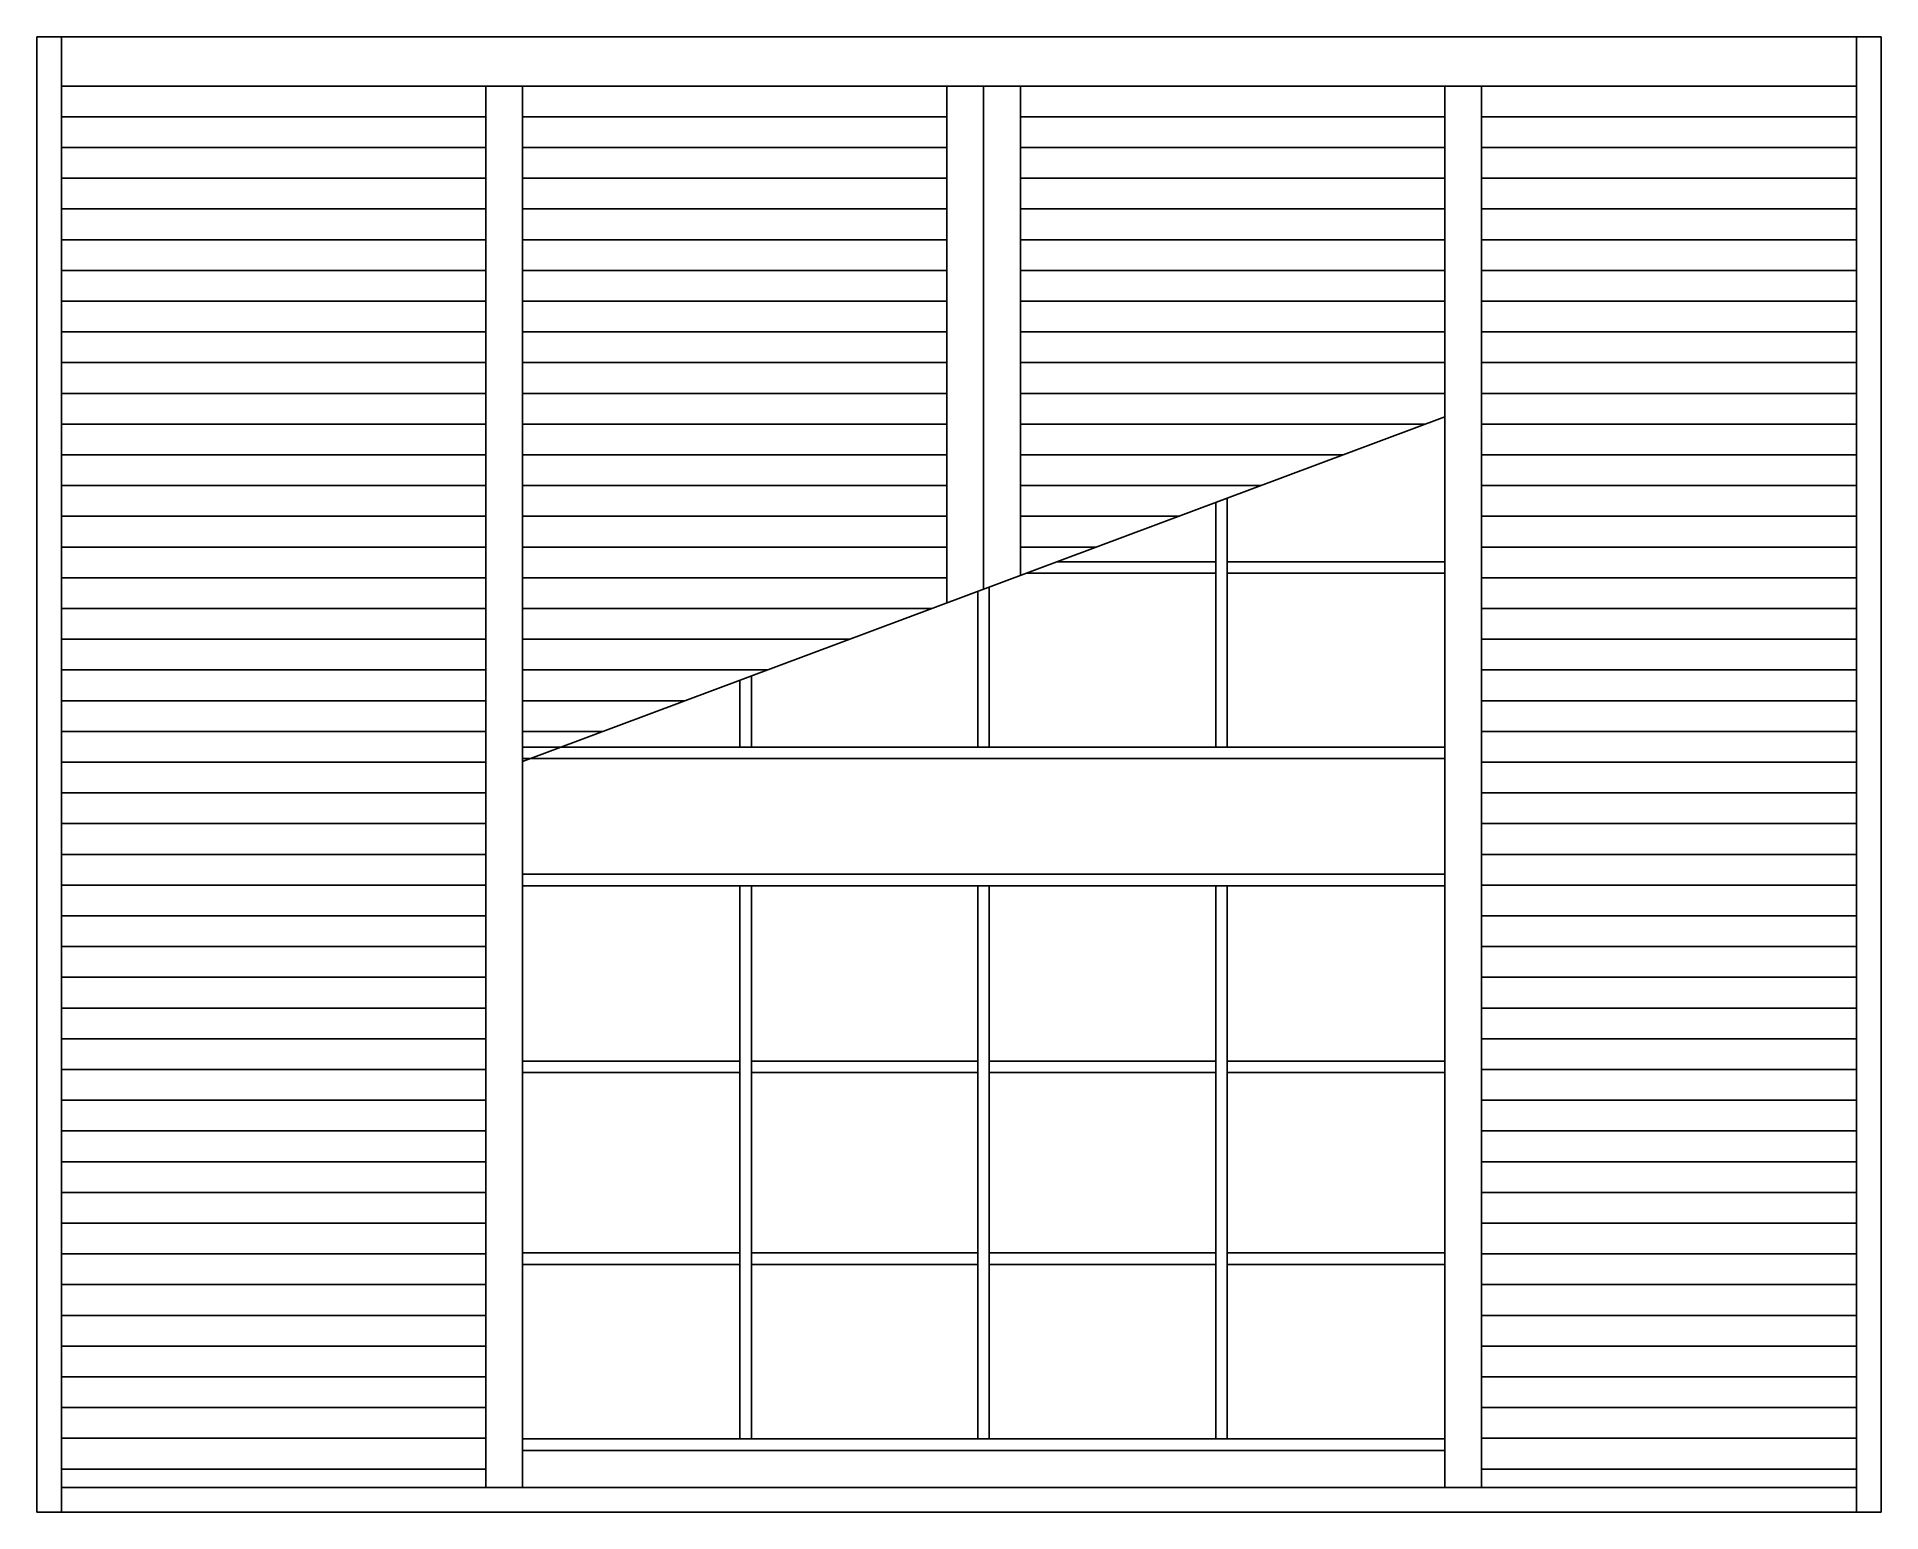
# Model space of a CAD drawing. Header units: millimetres. Extents: x 448.82 to 450.32, y 1312.44 to 1313.64.
import ezdxf

# ---------------------------------------------------------------- set-up
doc = ezdxf.new("R2010")
doc.units = ezdxf.units.MM
doc.header["$LTSCALE"] = 0.5
doc.layers.add('Gravia_Venezianas', color=1, linetype='Continuous')
doc.layers.add('Ltype_interrupção', color=7, linetype='INTERRUP')
doc.linetypes.add('INTERRUP', pattern='A,0.6,-0.04,[1,INTERRUP.shx,S=0.1,R=0,X=0,Y=0],-0.04', length=0.68)

msp = doc.modelspace()

# ---------------------------------------------------------------- linework, layer by layer
at = {"layer": 'Gravia_Venezianas', "color": 2}
for p, q in [((448.8192, 1313.6388), (448.8192, 1312.4388)), ((450.3192, 1313.6388), (448.8192, 1313.6388)), ((450.3192, 1312.4388), (450.3192, 1313.6388)), ((448.8192, 1312.4388), (450.3192, 1312.4388))]:
    msp.add_line(p, q, dxfattribs=at)
at = {"layer": 'Gravia_Venezianas'}
for p, q in [((448.8392, 1313.6388), (448.8392, 1312.4388)), ((450.2992, 1312.4388), (450.2992, 1313.6388)), ((450.2992, 1313.5988), (448.8392, 1313.5988)), ((450.2992, 1313.5988), (448.8392, 1313.5988)), ((449.1842, 1313.5988), (449.1842, 1312.4588)), ((449.2142, 1313.5988), (449.2142, 1312.4588)), ((449.5592, 1313.5988), (449.5592, 1313.1783)), ((449.5892, 1313.5988), (449.5892, 1313.1895)), ((449.6192, 1313.5988), (449.6192, 1313.2008)), ((449.9642, 1313.5988), (449.9642, 1312.4588)), ((449.9942, 1313.5988), (449.9942, 1312.4588)), ((449.1842, 1313.5738), (448.8392, 1313.5738)), ((449.5592, 1313.5738), (449.2142, 1313.5738)), ((449.9642, 1313.5738), (449.6192, 1313.5738)), ((450.2992, 1313.5738), (449.9942, 1313.5738)), ((449.1842, 1313.5488), (448.8392, 1313.5488)), ((449.5592, 1313.5488), (449.2142, 1313.5488)), ((449.9642, 1313.5488), (449.6192, 1313.5488)), ((450.2992, 1313.5488), (449.9942, 1313.5488)), ((449.1842, 1313.5238), (448.8392, 1313.5238)), ((449.5592, 1313.5238), (449.2142, 1313.5238)), ((449.9642, 1313.5238), (449.6192, 1313.5238)), ((450.2992, 1313.5238), (449.9942, 1313.5238)), ((449.1842, 1313.4988), (448.8392, 1313.4988)), ((449.5592, 1313.4988), (449.2142, 1313.4988)), ((449.9642, 1313.4988), (449.6192, 1313.4988)), ((450.2992, 1313.4988), (449.9942, 1313.4988)), ((449.1842, 1313.4738), (448.8392, 1313.4738)), ((449.5592, 1313.4738), (449.2142, 1313.4738)), ((449.9642, 1313.4738), (449.6192, 1313.4738)), ((450.2992, 1313.4738), (449.9942, 1313.4738)), ((449.1842, 1313.4488), (448.8392, 1313.4488)), ((449.5592, 1313.4488), (449.2142, 1313.4488)), ((449.9642, 1313.4488), (449.6192, 1313.4488)), ((450.2992, 1313.4488), (449.9942, 1313.4488)), ((449.1842, 1313.4238), (448.8392, 1313.4238)), ((449.5592, 1313.4238), (449.2142, 1313.4238)), ((449.9642, 1313.4238), (449.6192, 1313.4238)), ((450.2992, 1313.4238), (449.9942, 1313.4238)), ((449.1842, 1313.3988), (448.8392, 1313.3988)), ((449.5592, 1313.3988), (449.2142, 1313.3988)), ((449.9642, 1313.3988), (449.6192, 1313.3988)), ((450.2992, 1313.3988), (449.9942, 1313.3988)), ((449.1842, 1313.3738), (448.8392, 1313.3738)), ((449.5592, 1313.3738), (449.2142, 1313.3738)), ((449.9642, 1313.3738), (449.6192, 1313.3738)), ((450.2992, 1313.3738), (449.9942, 1313.3738)), ((449.1842, 1313.3488), (448.8392, 1313.3488)), ((449.5592, 1313.3488), (449.2142, 1313.3488)), ((449.9642, 1313.3488), (449.6192, 1313.3488)), ((450.2992, 1313.3488), (449.9942, 1313.3488)), ((449.1842, 1313.3238), (448.8392, 1313.3238)), ((449.5592, 1313.3238), (449.2142, 1313.3238)), ((449.9484, 1313.3238), (449.6192, 1313.3238)), ((450.2992, 1313.3238), (449.9942, 1313.3238)), ((449.1842, 1313.2988), (448.8392, 1313.2988)), ((449.5592, 1313.2988), (449.2142, 1313.2988)), ((449.8815, 1313.2988), (449.6192, 1313.2988)), ((450.2992, 1313.2988), (449.9942, 1313.2988)), ((449.1842, 1313.2738), (448.8392, 1313.2738)), ((449.5592, 1313.2738), (449.2142, 1313.2738)), ((449.8146, 1313.2738), (449.6192, 1313.2738)), ((450.2992, 1313.2738), (449.9942, 1313.2738)), ((449.778, 1313.2601), (449.778, 1313.0611)), ((449.7873, 1313.2636), (449.7873, 1313.0611)), ((449.1842, 1313.2488), (448.8392, 1313.2488)), ((449.5592, 1313.2488), (449.2142, 1313.2488)), ((449.7477, 1313.2488), (449.6192, 1313.2488)), ((450.2992, 1313.2488), (449.9942, 1313.2488)), ((449.1842, 1313.2238), (448.8392, 1313.2238)), ((449.5592, 1313.2238), (449.2142, 1313.2238)), ((449.6808, 1313.2238), (449.6192, 1313.2238)), ((450.2992, 1313.2238), (449.9942, 1313.2238)), ((449.778, 1313.2119), (449.649, 1313.2119)), ((449.649, 1313.2119), (449.778, 1313.2119)), ((449.7873, 1313.2119), (449.9642, 1313.2119)), ((449.9642, 1313.2119), (449.7873, 1313.2119)), ((449.9642, 1313.2119), (449.9642, 1313.2026)), ((449.9642, 1313.2119), (449.9642, 1313.2026)), ((449.1842, 1313.1988), (448.8392, 1313.1988)), ((449.5592, 1313.1988), (449.2142, 1313.1988)), ((449.5938, 1313.1913), (449.5938, 1313.0611)), ((449.624, 1313.2026), (449.778, 1313.2026)), ((449.7873, 1313.2026), (449.9642, 1313.2026)), ((450.2992, 1313.1988), (449.9942, 1313.1988)), ((449.5845, 1313.1878), (449.5845, 1313.0611)), ((449.1842, 1313.1738), (448.8392, 1313.1738)), ((449.547, 1313.1738), (449.2142, 1313.1738)), ((450.2992, 1313.1738), (449.9942, 1313.1738)), ((449.1842, 1313.1488), (448.8392, 1313.1488)), ((449.4801, 1313.1488), (449.2142, 1313.1488)), ((450.2992, 1313.1488), (449.9942, 1313.1488)), ((449.1842, 1313.1238), (448.8392, 1313.1238)), ((449.4131, 1313.1238), (449.2142, 1313.1238)), ((449.391, 1313.1155), (449.391, 1313.0611)), ((449.4004, 1313.119), (449.4004, 1313.0611)), ((450.2992, 1313.1238), (449.9942, 1313.1238)), ((449.1842, 1313.0988), (448.8392, 1313.0988)), ((449.3462, 1313.0988), (449.2142, 1313.0988)), ((450.2992, 1313.0988), (449.9942, 1313.0988)), ((449.1842, 1313.0738), (448.8392, 1313.0738)), ((449.2793, 1313.0738), (449.2142, 1313.0738)), ((450.2992, 1313.0738), (449.9942, 1313.0738)), ((449.7873, 1313.0611), (449.2142, 1313.0611)), ((449.2142, 1313.0611), (449.2142, 1313.0517)), ((449.4004, 1313.0611), (449.5845, 1313.0611)), ((449.5845, 1313.0611), (449.4379, 1313.0611)), ((449.5938, 1313.0611), (449.778, 1313.0611)), ((449.778, 1313.0611), (449.5938, 1313.0611)), ((449.9642, 1313.0611), (449.7873, 1313.0611)), ((449.7873, 1313.0611), (449.9642, 1313.0611)), ((449.9642, 1313.0611), (449.9642, 1313.0517)), ((449.1842, 1313.0488), (448.8392, 1313.0488)), ((449.7873, 1313.0517), (449.2142, 1313.0517)), ((449.4004, 1313.0517), (449.5845, 1313.0517)), ((449.5938, 1313.0517), (449.778, 1313.0517)), ((449.7873, 1313.0517), (449.9642, 1313.0517)), ((450.2992, 1313.0488), (449.9942, 1313.0488)), ((449.1842, 1313.0238), (448.8392, 1313.0238)), ((450.2992, 1313.0238), (449.9942, 1313.0238)), ((449.1842, 1312.9988), (448.8392, 1312.9988)), ((450.2992, 1312.9988), (449.9942, 1312.9988)), ((449.1842, 1312.9738), (448.8392, 1312.9738)), ((450.2992, 1312.9738), (449.9942, 1312.9738)), ((449.391, 1312.9576), (449.2142, 1312.9576)), ((449.391, 1312.9576), (449.4004, 1312.9576)), ((449.4004, 1312.9576), (449.9642, 1312.9576)), ((449.9642, 1312.9576), (449.4379, 1312.9576)), ((449.1842, 1312.9488), (448.8392, 1312.9488)), ((449.391, 1312.9482), (449.2142, 1312.9482)), ((449.391, 1312.9482), (449.391, 1312.4983)), ((449.391, 1312.9482), (449.4004, 1312.9482)), ((449.4004, 1312.9482), (449.4004, 1312.4983)), ((449.4004, 1312.9482), (449.9642, 1312.9482)), ((449.5845, 1312.9482), (449.5845, 1312.4983)), ((449.5845, 1312.9482), (449.5938, 1312.9482)), ((449.5938, 1312.9482), (449.5938, 1312.4983)), ((449.778, 1312.9482), (449.778, 1312.4983)), ((449.778, 1312.9482), (449.7873, 1312.9482)), ((449.7873, 1312.9482), (449.7873, 1312.4983)), ((450.2992, 1312.9488), (449.9942, 1312.9488)), ((449.1842, 1312.9238), (448.8392, 1312.9238)), ((450.2992, 1312.9238), (449.9942, 1312.9238)), ((449.1842, 1312.8988), (448.8392, 1312.8988)), ((449.1842, 1312.8988), (448.8392, 1312.8988)), ((450.2992, 1312.8988), (449.9942, 1312.8988)), ((449.1842, 1312.8738), (448.8392, 1312.8738)), ((450.2992, 1312.8738), (449.9942, 1312.8738)), ((449.1842, 1312.8488), (448.8392, 1312.8488)), ((450.2992, 1312.8488), (449.9942, 1312.8488)), ((449.1842, 1312.8238), (448.8392, 1312.8238)), ((450.2992, 1312.8238), (449.9942, 1312.8238)), ((449.391, 1312.8057), (449.2142, 1312.8057)), ((449.4004, 1312.8057), (449.5845, 1312.8057)), ((449.5845, 1312.8057), (449.4379, 1312.8057)), ((449.5938, 1312.8057), (449.778, 1312.8057)), ((449.778, 1312.8057), (449.5938, 1312.8057)), ((449.7873, 1312.8057), (449.9642, 1312.8057)), ((449.9642, 1312.8057), (449.7873, 1312.8057)), ((449.9642, 1312.8057), (449.9642, 1312.7964)), ((449.1842, 1312.7988), (448.8392, 1312.7988)), ((449.391, 1312.7964), (449.2142, 1312.7964)), ((449.4004, 1312.7964), (449.5845, 1312.7964)), ((449.5938, 1312.7964), (449.778, 1312.7964)), ((449.7873, 1312.7964), (449.9642, 1312.7964)), ((450.2992, 1312.7988), (449.9942, 1312.7988)), ((449.1842, 1312.7738), (448.8392, 1312.7738)), ((450.2992, 1312.7738), (449.9942, 1312.7738)), ((449.1842, 1312.7488), (448.8392, 1312.7488)), ((449.1842, 1312.7488), (448.8392, 1312.7488)), ((450.2992, 1312.7488), (449.9942, 1312.7488)), ((449.1842, 1312.7238), (448.8392, 1312.7238)), ((450.2992, 1312.7238), (449.9942, 1312.7238)), ((449.1842, 1312.6988), (448.8392, 1312.6988)), ((450.2992, 1312.6988), (449.9942, 1312.6988)), ((449.1842, 1312.6738), (448.8392, 1312.6738)), ((450.2992, 1312.6738), (449.9942, 1312.6738)), ((449.1842, 1312.6488), (448.8392, 1312.6488)), ((449.391, 1312.6497), (449.2142, 1312.6497)), ((449.391, 1312.6403), (449.2142, 1312.6403)), ((449.4004, 1312.6497), (449.5845, 1312.6497)), ((449.4004, 1312.6403), (449.5845, 1312.6403)), ((449.5845, 1312.6497), (449.4379, 1312.6497)), ((449.5938, 1312.6497), (449.778, 1312.6497)), ((449.778, 1312.6497), (449.5938, 1312.6497)), ((449.5938, 1312.6403), (449.778, 1312.6403)), ((449.7873, 1312.6497), (449.9642, 1312.6497)), ((449.9642, 1312.6497), (449.7873, 1312.6497)), ((449.7873, 1312.6403), (449.9642, 1312.6403)), ((449.9642, 1312.6497), (449.9642, 1312.6403)), ((450.2992, 1312.6488), (449.9942, 1312.6488)), ((449.1842, 1312.6238), (448.8392, 1312.6238)), ((450.2992, 1312.6238), (449.9942, 1312.6238)), ((449.1842, 1312.5988), (448.8392, 1312.5988)), ((450.2992, 1312.5988), (449.9942, 1312.5988)), ((449.1842, 1312.5738), (448.8392, 1312.5738)), ((450.2992, 1312.5738), (449.9942, 1312.5738)), ((449.1842, 1312.5488), (448.8392, 1312.5488)), ((449.1842, 1312.5488), (448.8392, 1312.5488)), ((450.2992, 1312.5488), (449.9942, 1312.5488)), ((449.1842, 1312.5238), (448.8392, 1312.5238)), ((450.2992, 1312.5238), (449.9942, 1312.5238)), ((449.1842, 1312.4988), (448.8392, 1312.4988)), ((449.7873, 1312.4983), (449.2142, 1312.4983)), ((449.7873, 1312.489), (449.2142, 1312.489)), ((449.4004, 1312.4983), (449.5845, 1312.4983)), ((449.4004, 1312.489), (449.5845, 1312.489)), ((449.5845, 1312.4983), (449.4379, 1312.4983)), ((449.778, 1312.4983), (449.5938, 1312.4983)), ((449.5938, 1312.4983), (449.778, 1312.4983)), ((449.5938, 1312.489), (449.778, 1312.489)), ((449.9642, 1312.4983), (449.7873, 1312.4983)), ((449.7873, 1312.4983), (449.9642, 1312.4983)), ((449.7873, 1312.489), (449.9642, 1312.489)), ((450.2992, 1312.4988), (449.9942, 1312.4988)), ((449.1842, 1312.4738), (448.8392, 1312.4738)), ((450.2992, 1312.4738), (449.9942, 1312.4738)), ((448.8392, 1312.4588), (450.2992, 1312.4588))]:
    msp.add_line(p, q, dxfattribs=at)
at = {"layer": 'Ltype_interrupção', "color": 1}
msp.add_line((449.2142, 1313.0494), (449.9642, 1313.3297), dxfattribs=at)

doc.saveas('drawing.dxf')
